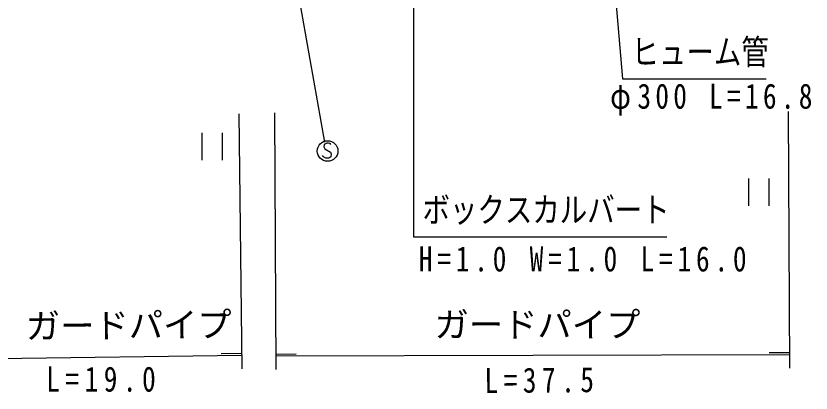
# Model space of a CAD drawing. Units: millimetres, scale not verified. Extents: x 40000 to 680000, y 20000 to 380000.
# Drawn here: x 80278 to 138227, y 240352 to 267864 of the extents above; entities that cross this region are included whole.
import ezdxf
from ezdxf.enums import TextEntityAlignment as Align

# ---------------------------------------------------------------- set-up
doc = ezdxf.new("R2010")
doc.units = ezdxf.units.MM
doc.header["$LTSCALE"] = 1000
doc.layers.add('M-BGD', color=7, linetype='Continuous', lineweight=25)
doc.styles.add('ＭＳ ゴシック', font='')
doc.styles.get('ＭＳ ゴシック').set_extended_font_data('MS Gothic')

msp = doc.modelspace()

# ---------------------------------------------------------------- linework, layer by layer
at = {"layer": 'M-BGD'}
for p, q in [((99999, 274341), (102770, 258655)), ((99125, 260803), (99218, 242082)), ((136681, 242170), (136588, 260891)), ((96757, 242127), (96546, 260710)), ((93825, 259339), (93825, 257339)), ((95345, 257339), (95345, 259339)), ((133654, 256009), (133654, 254009)), ((135174, 254009), (135174, 256009)), ((77404, 242863), (96745, 243127)), ((96744, 243247), (95244, 243227)), ((99213, 243202), (100713, 243206)), ((99213, 243082), (136676, 243170)), ((136676, 243290), (135176, 243286))]:
    msp.add_line(p, q, dxfattribs=at)
for points in [[(109244, 270116), (109244, 251760), (127711, 251760)], [(123869, 270373), (124475, 263271), (134941, 263271)], [(103232, 258488), (103172, 258548), (103052, 258578), (102932, 258578), (102752, 258488), (102722, 258308), (102782, 258158), (103202, 257918), (103262, 257768), (103232, 257588), (103082, 257498), (102872, 257498), (102692, 257588), (102632, 257678)]]:
    msp.add_lwpolyline(points, dxfattribs=at)
msp.add_circle((102992, 258008), 750, dxfattribs=at)

# ---------------------------------------------------------------- texts
at = {"layer": 'M-BGD', "style": 'ＭＳ ゴシック', "width": 0.8}
for s, p in [('ヒューム管', (125141, 263771)), ('ボックスカルバート', (109911, 252260))]:
    msp.add_text(s, height=1833, dxfattribs=at).set_placement(p, align=Align.BOTTOM_LEFT)
at = {"layer": 'M-BGD', "style": 'ＭＳ ゴシック'}
msp.add_text('ガードパイプ', height=1833, rotation=0.5, dxfattribs=at).set_placement((81012, 243772), align=Align.BOTTOM_LEFT)
msp.add_text('ガードパイプ', height=1833, dxfattribs=at).set_placement((110784, 243886), align=Align.BOTTOM_LEFT)
at = {"layer": 'M-BGD', "char_height": 1833, "attachment_point": 7, "style": 'ＭＳ ゴシック'}
for s, insert in [('\\T1.31;\\W0.8;φ300\\~L=16.8', (123582, 260597)), ('\\T1.35;\\W0.8;H=1.0\\~W=1.0\\~L=16.0', (109637, 249196)), ('\\T1.4;\\W0.8;L=19.0', (82489, 240430))]:
    msp.add_mtext(s, dxfattribs=dict(at, insert=insert))
at = {"layer": 'M-BGD', "insert": (114431, 240325), "char_height": 1833, "attachment_point": 7, "rotation": 0.5, "style": 'ＭＳ ゴシック'}
msp.add_mtext('\\T1.4;\\W0.8;L=37.5', dxfattribs=at)

doc.saveas('drawing.dxf')
